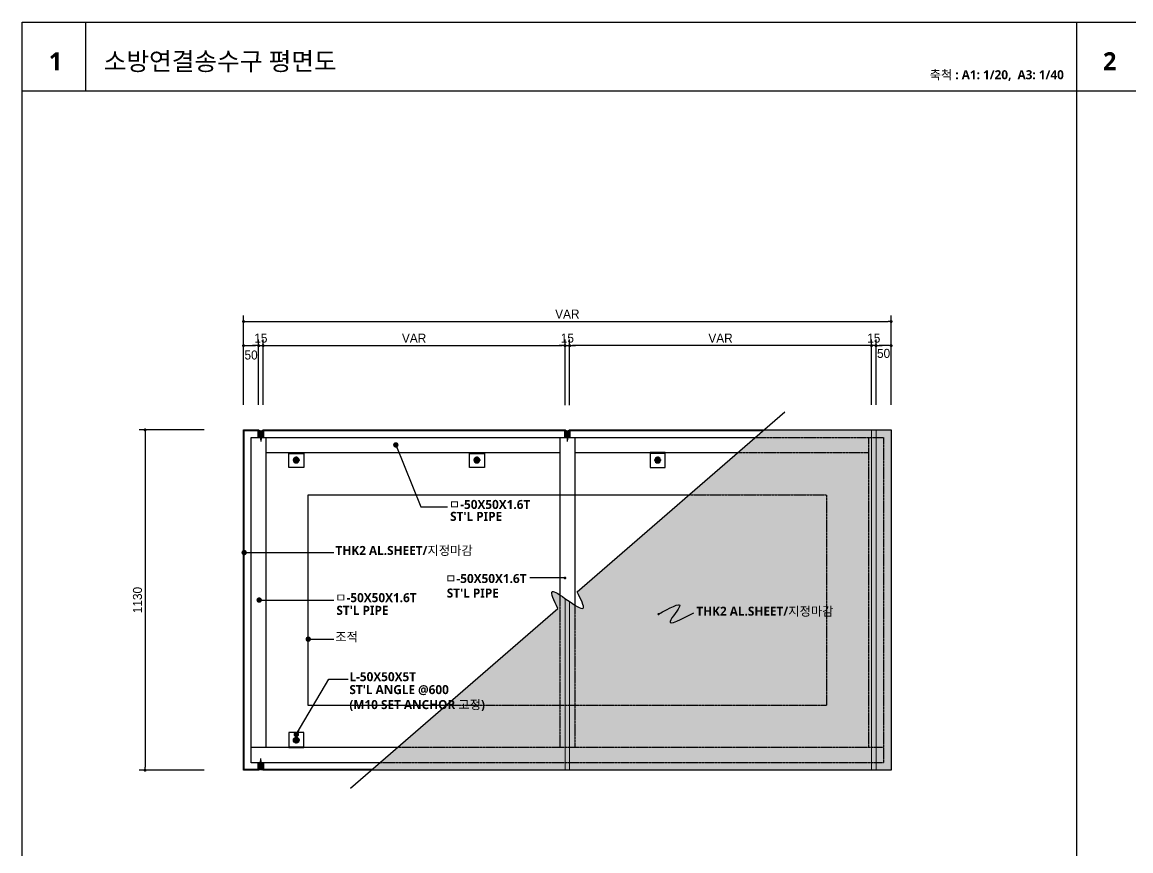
# Model space of a CAD drawing. Header units: millimetres. Extents: x 200 to 163856, y 0 to 163394.
# Drawn here: x 59000 to 62681, y 2988 to 5740 of the extents above; entities that cross this region are included whole.
import ezdxf
from ezdxf.enums import TextEntityAlignment as Align

# ---------------------------------------------------------------- set-up
doc = ezdxf.new("R2010")
doc.units = ezdxf.units.MM
doc.header["$LTSCALE"] = 10
for name, pattern in [('CEN', [62, 60, -1, 0, -1]), ('CENTER', [65, 60, -2, 1, -2]), ('HIDDEN', [2, 1, -1])]:
    doc.linetypes.add(name, pattern=pattern)
doc.layers.get('DEFPOINTS').update_dxf_attribs({"color": 181})
for name, color, linetype in [('04.부재', 6, 'Continuous'), ('1', 3, 'Continuous'), ('A-ANNO-GRA1', 7, 'Continuous'), ('A-ANNO-TEXT1', 7, 'Continuous'), ('A-ST-AXIS-DIM', 7, 'Continuous'), ('ACCY', 6, 'Continuous'), ('CEN', 1, 'CEN'), ('DIM', 4, 'Continuous'), ('g', 3, 'Continuous'), ('MA', 6, 'Continuous'), ('SYM', 4, 'Continuous'), ('조경', 7, 'Continuous')]:
    doc.layers.add(name, color=color, linetype=linetype)
doc.layers.add('5', color=6, linetype='Continuous', lineweight=5)
doc.styles.add('2020음성 1차', font='')
doc.styles.add('HSW', font='romans.shx', dxfattribs={"bigfont": 'whgtxt.shx'})
doc.styles.add('돋움', font='')
doc.styles.get('2020음성 1차').set_extended_font_data('NanumGothic', bold=True)
doc.styles.get('돋움').set_extended_font_data('Dotum')
doc.dimstyles.new('NDIM10-1', dxfattribs={"dimscale": 10, "dimtxt": 3, "dimasz": 1, "dimexe": 2, "dimexo": 1, "dimgap": 1, "dimtad": 1, "dimdec": 0, "dimrnd": 0.25, "dimdsep": 32, "dimtxsty": '돋움', "dimblk1": 'DOT', "dimblk2": 'DOT', "dimsah": 1, "dimcen": 5, "dimclrd": 4, "dimclre": 4, "dimclrt": 3, "dimazin": 0, "dimtfac": 1, "dimtdec": 0, "dimtix": 1, "dimtmove": 2, "dimatfit": 3, "dimldrblk": 'DOT', "dimfxl": 1, "dimarcsym": 0})
doc.dimstyles.new('두성금속-6', dxfattribs={"dimscale": 6, "dimtxt": 3, "dimasz": 1.5, "dimexe": 0, "dimexo": 3, "dimgap": 0.9, "dimtad": 1, "dimdec": 0, "dimrnd": 0.25, "dimzin": 0, "dimdsep": 46, "dimlunit": 6, "dimtxsty": 'HSW', "dimblk": 'DOT', "dimcen": 3, "dimdle": 2, "dimclrt": 4, "dimadec": 0, "dimazin": 0, "dimtfac": 1, "dimtdec": 0, "dimtix": 1, "dimtmove": 2, "dimatfit": 0, "dimldrblk": 'DOT', "dimfxl": 1, "dimtolj": 1, "dimtzin": 0, "dimarcsym": 0})

# ---------------------------------------------------------------- blocks, each defined once
blk = doc.blocks.new('an1')
at = {"layer": 'CEN'}
for p, q in [((11.5, 0), (-11.5, 0)), ((0, -11.5), (0, 11.5))]:
    blk.add_line(p, q, dxfattribs=at)
at = {"layer": 'MA'}
blk.add_lwpolyline([(0, 7.5), (-6.5, 3.8), (-6.5, -3.8), (0, -7.5), (6.5, -3.8), (6.5, 3.8)], close=True, dxfattribs=at)
for radius in [9.5, 6.5, 4.5]:
    blk.add_circle((0, 0), radius, dxfattribs=at)
blk = doc.blocks.new('A$C69C1062F')
at = {"layer": 'ACCY', "color": 1}
for p, q in [((0, 4.4), (0, 5)), ((0, 5), (4.4, 5)), ((1.3, 13.5), (2, 15)), ((1.3, 13.1), (1.3, 13.5)), ((1.3, 12.4), (1.3, 12.8)), ((1.3, 11.6), (1.3, 12)), ((1.3, 10.8), (1.3, 11.3)), ((1.3, 10), (1.3, 10.5)), ((1.3, 9.3), (1.3, 9.7)), ((1.3, 8.5), (1.3, 8.9)), ((1.3, 7.7), (1.3, 8.2)), ((1.3, 6.9), (1.3, 7.4)), ((1.3, 6.2), (1.3, 6.6)), ((1.3, 5), (1.3, 5.8)), ((3.1, 13.3), (2.2, 13.3)), ((3.1, 13.5), (2.4, 15)), ((3.1, 12.7), (3.1, 13.5)), ((3.1, 12), (3.1, 12.4)), ((3.1, 11.2), (3.1, 11.7)), ((3.1, 10.4), (3.1, 10.9)), ((3.1, 9.6), (3.1, 10.1)), ((3.1, 8.9), (3.1, 9.3)), ((3.1, 8.1), (3.1, 8.6)), ((3.1, 7.3), (3.1, 7.8)), ((3.1, 6.5), (3.1, 7)), ((3.1, 5.8), (3.1, 6.2)), ((3.1, 5), (3.1, 5.4)), ((4.4, 5), (4.4, 4.4))]:
    blk.add_line(p, q, dxfattribs=at)
at = {"layer": 'ACCY', "color": 1, "linetype": 'Continuous'}
for p, q in [((1, 12.9), (3.1, 13.3)), ((1, 13), (3, 13.3)), ((1, 13), (1.3, 13.1)), ((1, 12.9), (1.3, 12.8)), ((1, 12.2), (3.5, 12.6)), ((1, 12.2), (3.4, 12.6)), ((1, 12.2), (1.3, 12.4)), ((1, 12.2), (1.3, 12)), ((1, 11.5), (3.4, 11.9)), ((1, 11.4), (3.5, 11.8)), ((1, 11.5), (1.3, 11.6)), ((1, 11.4), (1.3, 11.3)), ((1, 10.7), (3.4, 11.1)), ((1, 10.6), (3.5, 11)), ((1, 10.7), (1.3, 10.8)), ((1, 10.6), (1.3, 10.5)), ((1, 9.9), (3.4, 10.3)), ((1, 9.8), (3.5, 10.3)), ((1, 9.9), (1.3, 10)), ((1, 9.8), (1.3, 9.7)), ((1, 9.1), (3.4, 9.5)), ((1, 9.1), (3.5, 9.5)), ((1, 9.1), (1.3, 9.3)), ((1, 9.1), (1.3, 8.9)), ((1, 8.4), (3.4, 8.8)), ((1, 8.3), (3.5, 8.7)), ((1, 8.4), (1.3, 8.5)), ((1, 8.3), (1.3, 8.2)), ((1, 7.6), (3.4, 8)), ((1, 7.5), (3.5, 7.9)), ((1, 7.6), (1.3, 7.7)), ((1, 7.5), (1.3, 7.4)), ((1, 6.7), (3.5, 7.2)), ((1, 6.8), (3.4, 7.2)), ((1, 6.8), (1.3, 6.9)), ((1, 6.7), (1.3, 6.6)), ((1, 6), (3.5, 6.4)), ((1, 6), (3.4, 6.4)), ((1, 6), (1.3, 6.2)), ((1, 6), (1.3, 5.8)), ((1.3, 13.1), (2.2, 13.3)), ((1.3, 12.8), (3.1, 13.2)), ((1.3, 12.4), (3.1, 12.7)), ((1.3, 12), (3.1, 12.4)), ((1.3, 11.6), (3.1, 12)), ((1.3, 11.3), (3.1, 11.7)), ((1.3, 10.8), (3.1, 11.2)), ((1.3, 10.5), (3.1, 10.9)), ((1.3, 10), (3.1, 10.4)), ((1.3, 9.7), (3.1, 10.1)), ((1.3, 9.3), (3.1, 9.6)), ((1.3, 8.9), (3.1, 9.3)), ((1.3, 8.5), (3.1, 8.9)), ((1.3, 8.2), (3.1, 8.6)), ((1.3, 7.7), (3.1, 8.1)), ((1.3, 7.4), (3.1, 7.8)), ((1.3, 6.9), (3.1, 7.3)), ((1.3, 6.6), (3.1, 7)), ((1.3, 6.2), (3.1, 6.5)), ((1.3, 5.8), (3.1, 6.2)), ((2.2, 5.4), (3.1, 5.8)), ((2.2, 5.4), (3.4, 5.7)), ((2.2, 5.4), (3.5, 5.6)), ((2.2, 5.4), (3.1, 5.4)), ((3.4, 12.6), (3.1, 12.7)), ((3.4, 12.6), (3.1, 12.4)), ((3.4, 11.8), (3.1, 12)), ((3.4, 11.8), (3.1, 11.7)), ((3.4, 11.1), (3.1, 11.2)), ((3.4, 11), (3.1, 10.9)), ((3.4, 10.3), (3.1, 10.4)), ((3.4, 10.2), (3.1, 10.1)), ((3.4, 9.5), (3.1, 9.6)), ((3.4, 9.5), (3.1, 9.3)), ((3.4, 8.7), (3.1, 8.9)), ((3.4, 8.7), (3.1, 8.6)), ((3.4, 8), (3.1, 8.1)), ((3.4, 7.9), (3.1, 7.8)), ((3.4, 7.2), (3.1, 7.3)), ((3.4, 7.1), (3.1, 7)), ((3.4, 6.4), (3.1, 6.5)), ((3.4, 6.4), (3.1, 6.2)), ((3.4, 5.6), (3.1, 5.8)), ((3.4, 5.6), (3.1, 5.4))]:
    blk.add_line(p, q, dxfattribs=at)
at = {"layer": 'ACCY', "color": 1, "linetype": 'CENTER', "ltscale": 10}
blk.add_line((2.2, 0), (2.2, 20.8), dxfattribs=at)
at = {"layer": 'ACCY', "color": 1}
blk.add_lwpolyline([(3.8, 3.6), (3.7, 3.8), (3.5, 3.8), (3.3, 3.8), (3.2, 3.8), (3, 3.8), (2.8, 3.7), (2.7, 3.7), (2.6, 3.7), (2.6, 3.7), (2.5, 3.8), (2.5, 3.9), (2.5, 4), (2.5, 4.1), (2.5, 4.3), (2.5, 4.4), (2.5, 4.5), (2.4, 4.6), (2.4, 4.7), (2.3, 4.7), (2.2, 4.7), (2.1, 4.7), (2, 4.7), (2, 4.6), (1.9, 4.5), (1.9, 4.4), (1.9, 4.3), (1.9, 4.1), (1.9, 4), (1.9, 3.9), (1.9, 3.8), (1.8, 3.7), (1.8, 3.7), (1.7, 3.7), (1.6, 3.7), (1.4, 3.8), (1.2, 3.8), (1.1, 3.8), (0.9, 3.8), (0.7, 3.8), (0.6, 3.6)], dxfattribs=at)
for centre, radius, start, end in [((0.8, 4.4), 0.818, 180.0233, 254.4114), ((2.2, 9.3), 5.89, 254.205, 285.795), ((3.6, 4.4), 0.818, 285.5886, 359.9767)]:
    blk.add_arc(centre, radius, start, end, dxfattribs=at)
at = {"layer": 'ACCY', "color": 1, "linetype": 'Continuous'}
for centre, radius, start, end in [((1, 13), 0.0582, 139.8661, 209.9247), ((1, 12.2), 0.0582, 139.8661, 209.9247), ((1, 11.4), 0.0582, 139.8661, 209.9247), ((1, 10.6), 0.0582, 139.8661, 209.9247), ((1, 9.9), 0.0582, 139.8661, 209.9247), ((1, 9.1), 0.0582, 139.8661, 209.9247), ((1, 8.3), 0.0582, 139.8661, 209.9247), ((1, 7.5), 0.0582, 139.8661, 209.9247), ((1, 6.8), 0.0582, 139.8661, 209.9247), ((1, 6), 0.0582, 139.8661, 209.9247), ((2.2, 14.8), 0.289, 35.1627, 144.8373), ((2.2, 5.4), 0.0378, 130.7271, 249.3149), ((3.4, 12.6), 0.0582, 319.8661, 29.9247), ((3.4, 11.8), 0.0582, 319.8661, 29.9247), ((3.4, 11), 0.0582, 319.8661, 29.9247), ((3.4, 10.3), 0.0582, 319.8661, 29.9247), ((3.4, 9.5), 0.0582, 319.8661, 29.9247), ((3.4, 8.7), 0.0582, 319.8661, 29.9247), ((3.4, 7.9), 0.0582, 319.8661, 29.9247), ((3.4, 7.2), 0.0582, 319.8661, 29.9247), ((3.4, 6.4), 0.0582, 319.8661, 29.9247), ((3.4, 5.6), 0.0582, 319.8661, 29.9247)]:
    blk.add_arc(centre, radius, start, end, dxfattribs=at)
blk = doc.blocks.new('_Dot')
at = {"color": 0, "linetype": 'ByBlock', "lineweight": -2}
blk.add_line((-0.5, 0), (-1, 0), dxfattribs=at)
at = {"color": 0, "linetype": 'ByBlock', "const_width": 0.5}
blk.add_lwpolyline([(-0.25, 0, 1), (0.25, 0, 1)], format="xyb", close=True, dxfattribs=at)
blk = doc.blocks.new('*D6442')
at = {"layer": 'A-ST-AXIS-DIM', "color": 0, "lineweight": -2}
for p, q in [((59604.6, 4386), (59388, 4386)), ((59408, 4376), (59408, 3266)), ((59604.6, 3256), (59388, 3256))]:
    blk.add_line(p, q, dxfattribs=at)
at = {"layer": 'DEFPOINTS', "color": 0}
for p in [(59614.6, 4386), (59408, 3256), (59614.6, 3256)]:
    blk.add_point(p, dxfattribs=at)
at = {"layer": 'A-ST-AXIS-DIM', "color": 0, "linetype": 'ByBlock', "lineweight": -2, "xscale": 10, "yscale": 10, "zscale": 10}
for p, rotation in [((59408, 4386), 90), ((59408, 3256), 270)]:
    blk.add_blockref('_Dot', p, dxfattribs=dict(at, rotation=rotation))
at = {"layer": 'A-ST-AXIS-DIM', "color": 3, "insert": (59383, 3821), "char_height": 30, "attachment_point": 5, "rotation": 90, "style": '돋움'}
blk.add_mtext('1130', dxfattribs=at)
blk = doc.blocks.new('*D6457')
at = {"layer": 'A-ST-AXIS-DIM', "color": 0, "lineweight": -2}
for p, q in [((59735, 4468.8), (59735, 4685.8)), ((59785, 4468.8), (59785, 4685.8)), ((59745, 4665.8), (59775, 4665.8))]:
    blk.add_line(p, q, dxfattribs=at)
at = {"layer": 'DEFPOINTS', "color": 0}
for p in [(59785, 4665.8), (59735, 4458.8), (59785, 4458.8)]:
    blk.add_point(p, dxfattribs=at)
at = {"layer": 'A-ST-AXIS-DIM', "color": 0, "linetype": 'ByBlock', "lineweight": -2, "xscale": 10, "yscale": 10, "zscale": 10, "rotation": 180}
blk.add_blockref('_Dot', (59735, 4665.8), dxfattribs=at)
at = {"layer": 'A-ST-AXIS-DIM', "color": 0, "linetype": 'ByBlock', "lineweight": -2, "xscale": 10, "yscale": 10, "zscale": 10}
blk.add_blockref('_Dot', (59785, 4665.8), dxfattribs=at)
at = {"layer": 'A-ST-AXIS-DIM', "color": 3, "insert": (59760, 4634.6), "char_height": 30, "attachment_point": 5, "style": '돋움'}
blk.add_mtext('50', dxfattribs=at)
blk = doc.blocks.new('*D6458')
at = {"layer": 'A-ST-AXIS-DIM', "color": 0, "lineweight": -2}
for p, q in [((59785, 4468.8), (59785, 4685.8)), ((59800, 4468.8), (59800, 4685.8)), ((59775, 4665.8), (59765, 4665.8)), ((59785, 4665.8), (59800, 4665.8)), ((59810, 4665.8), (59820, 4665.8))]:
    blk.add_line(p, q, dxfattribs=at)
at = {"layer": 'DEFPOINTS', "color": 0}
for p in [(59800, 4665.8), (59785, 4458.8), (59800, 4458.8)]:
    blk.add_point(p, dxfattribs=at)
at = {"layer": 'A-ST-AXIS-DIM', "color": 0, "linetype": 'ByBlock', "lineweight": -2, "xscale": 10, "yscale": 10, "zscale": 10}
blk.add_blockref('_Dot', (59785, 4665.8), dxfattribs=at)
at = {"layer": 'A-ST-AXIS-DIM', "color": 0, "linetype": 'ByBlock', "lineweight": -2, "xscale": 10, "yscale": 10, "zscale": 10, "rotation": 180}
blk.add_blockref('_Dot', (59800, 4665.8), dxfattribs=at)
at = {"layer": 'A-ST-AXIS-DIM', "color": 3, "insert": (59792.5, 4690.8), "char_height": 30, "attachment_point": 5, "style": '돋움'}
blk.add_mtext('15', dxfattribs=at)
blk = doc.blocks.new('*D6459')
at = {"layer": 'A-ST-AXIS-DIM', "color": 0, "lineweight": -2}
for p, q in [((59800, 4468.8), (59800, 4685.8)), ((60802.5, 4468.5), (60802.5, 4685.8)), ((59810, 4665.8), (60792.5, 4665.8))]:
    blk.add_line(p, q, dxfattribs=at)
at = {"layer": 'DEFPOINTS', "color": 0}
for p in [(60802.5, 4665.8), (59800, 4458.8), (60802.5, 4458.5)]:
    blk.add_point(p, dxfattribs=at)
at = {"layer": 'A-ST-AXIS-DIM', "color": 0, "linetype": 'ByBlock', "lineweight": -2, "xscale": 10, "yscale": 10, "zscale": 10, "rotation": 180}
blk.add_blockref('_Dot', (59800, 4665.8), dxfattribs=at)
at = {"layer": 'A-ST-AXIS-DIM', "color": 0, "linetype": 'ByBlock', "lineweight": -2, "xscale": 10, "yscale": 10, "zscale": 10}
blk.add_blockref('_Dot', (60802.5, 4665.8), dxfattribs=at)
at = {"layer": 'A-ST-AXIS-DIM', "color": 3, "insert": (60301.2, 4690.8), "char_height": 30, "attachment_point": 5, "style": '돋움'}
blk.add_mtext('VAR', dxfattribs=at)
blk = doc.blocks.new('*D6460')
at = {"layer": 'A-ST-AXIS-DIM', "color": 0, "lineweight": -2}
for p, q in [((60802.5, 4468.5), (60802.5, 4685.8)), ((60817.5, 4468.8), (60817.5, 4685.8)), ((60792.5, 4665.8), (60782.5, 4665.8)), ((60802.5, 4665.8), (60817.5, 4665.8)), ((60827.5, 4665.8), (60837.5, 4665.8))]:
    blk.add_line(p, q, dxfattribs=at)
at = {"layer": 'DEFPOINTS', "color": 0}
for p in [(60817.5, 4665.8), (60802.5, 4458.5), (60817.5, 4458.8)]:
    blk.add_point(p, dxfattribs=at)
at = {"layer": 'A-ST-AXIS-DIM', "color": 0, "linetype": 'ByBlock', "lineweight": -2, "xscale": 10, "yscale": 10, "zscale": 10}
blk.add_blockref('_Dot', (60802.5, 4665.8), dxfattribs=at)
at = {"layer": 'A-ST-AXIS-DIM', "color": 0, "linetype": 'ByBlock', "lineweight": -2, "xscale": 10, "yscale": 10, "zscale": 10, "rotation": 180}
blk.add_blockref('_Dot', (60817.5, 4665.8), dxfattribs=at)
at = {"layer": 'A-ST-AXIS-DIM', "color": 3, "insert": (60810, 4690.8), "char_height": 30, "attachment_point": 5, "style": '돋움'}
blk.add_mtext('15', dxfattribs=at)
blk = doc.blocks.new('*D6461')
at = {"layer": 'A-ST-AXIS-DIM', "color": 0, "lineweight": -2}
for p, q in [((61835, 4468.8), (61835, 4685.8)), ((61885, 4468.8), (61885, 4685.8)), ((61875, 4665.8), (61845, 4665.8))]:
    blk.add_line(p, q, dxfattribs=at)
at = {"layer": 'DEFPOINTS', "color": 0}
for p in [(61835, 4665.8), (61835, 4458.8), (61885, 4458.8)]:
    blk.add_point(p, dxfattribs=at)
at = {"layer": 'A-ST-AXIS-DIM', "color": 0, "linetype": 'ByBlock', "lineweight": -2, "xscale": 10, "yscale": 10, "zscale": 10, "rotation": 180}
blk.add_blockref('_Dot', (61835, 4665.8), dxfattribs=at)
at = {"layer": 'A-ST-AXIS-DIM', "color": 0, "linetype": 'ByBlock', "lineweight": -2, "xscale": 10, "yscale": 10, "zscale": 10}
blk.add_blockref('_Dot', (61885, 4665.8), dxfattribs=at)
at = {"layer": 'A-ST-AXIS-DIM', "color": 3, "insert": (61860, 4639.9), "char_height": 30, "attachment_point": 5, "style": '돋움'}
blk.add_mtext('50', dxfattribs=at)
blk = doc.blocks.new('*D6462')
at = {"layer": 'A-ST-AXIS-DIM', "color": 0, "lineweight": -2}
for p, q in [((61820, 4468.8), (61820, 4685.8)), ((61835, 4468.8), (61835, 4685.8)), ((61810, 4665.8), (61800, 4665.8)), ((61835, 4665.8), (61820, 4665.8)), ((61845, 4665.8), (61855, 4665.8))]:
    blk.add_line(p, q, dxfattribs=at)
at = {"layer": 'DEFPOINTS', "color": 0}
for p in [(61820, 4665.8), (61820, 4458.8), (61835, 4458.8)]:
    blk.add_point(p, dxfattribs=at)
at = {"layer": 'A-ST-AXIS-DIM', "color": 0, "linetype": 'ByBlock', "lineweight": -2, "xscale": 10, "yscale": 10, "zscale": 10}
blk.add_blockref('_Dot', (61820, 4665.8), dxfattribs=at)
at = {"layer": 'A-ST-AXIS-DIM', "color": 0, "linetype": 'ByBlock', "lineweight": -2, "xscale": 10, "yscale": 10, "zscale": 10, "rotation": 180}
blk.add_blockref('_Dot', (61835, 4665.8), dxfattribs=at)
at = {"layer": 'A-ST-AXIS-DIM', "color": 3, "insert": (61827.5, 4690.8), "char_height": 30, "attachment_point": 5, "style": '돋움'}
blk.add_mtext('15', dxfattribs=at)
blk = doc.blocks.new('*D6463')
at = {"layer": 'A-ST-AXIS-DIM', "color": 0, "lineweight": -2}
for p, q in [((60817.5, 4468.5), (60817.5, 4685.8)), ((61820, 4468.8), (61820, 4685.8)), ((61810, 4665.8), (60827.5, 4665.8))]:
    blk.add_line(p, q, dxfattribs=at)
at = {"layer": 'DEFPOINTS', "color": 0}
for p in [(60817.5, 4665.8), (60817.5, 4458.5), (61820, 4458.8)]:
    blk.add_point(p, dxfattribs=at)
at = {"layer": 'A-ST-AXIS-DIM', "color": 0, "linetype": 'ByBlock', "lineweight": -2, "xscale": 10, "yscale": 10, "zscale": 10, "rotation": 180}
blk.add_blockref('_Dot', (60817.5, 4665.8), dxfattribs=at)
at = {"layer": 'A-ST-AXIS-DIM', "color": 0, "linetype": 'ByBlock', "lineweight": -2, "xscale": 10, "yscale": 10, "zscale": 10}
blk.add_blockref('_Dot', (61820, 4665.8), dxfattribs=at)
at = {"layer": 'A-ST-AXIS-DIM', "color": 3, "insert": (61318.7, 4690.8), "char_height": 30, "attachment_point": 5, "style": '돋움'}
blk.add_mtext('VAR', dxfattribs=at)
blk = doc.blocks.new('*D6464')
at = {"layer": 'A-ST-AXIS-DIM', "color": 0, "lineweight": -2}
for p, q in [((59735, 4468.8), (59735, 4765.8)), ((61885, 4468.8), (61885, 4765.8)), ((59745, 4745.8), (61875, 4745.8))]:
    blk.add_line(p, q, dxfattribs=at)
at = {"layer": 'DEFPOINTS', "color": 0}
for p in [(61885, 4745.8), (59735, 4458.8), (61885, 4458.8)]:
    blk.add_point(p, dxfattribs=at)
at = {"layer": 'A-ST-AXIS-DIM', "color": 0, "linetype": 'ByBlock', "lineweight": -2, "xscale": 10, "yscale": 10, "zscale": 10, "rotation": 180}
blk.add_blockref('_Dot', (59735, 4745.8), dxfattribs=at)
at = {"layer": 'A-ST-AXIS-DIM', "color": 0, "linetype": 'ByBlock', "lineweight": -2, "xscale": 10, "yscale": 10, "zscale": 10}
blk.add_blockref('_Dot', (61885, 4745.8), dxfattribs=at)
at = {"layer": 'A-ST-AXIS-DIM', "color": 3, "insert": (60810, 4770.8), "char_height": 30, "attachment_point": 5, "style": '돋움'}
blk.add_mtext('VAR', dxfattribs=at)
blk = doc.blocks.new('A$C5A103C25')
at = {"color": 0, "linetype": 'ByBlock', "const_width": 4.8}
blk.add_lwpolyline([(7.2, 38.7, 1), (2.4, 38.7, 1)], format="xyb", close=True, dxfattribs=at)
at = {"layer": 'DIM'}
blk.add_spline([(4.8, 38.7), (99, 75.3), (55.6, 6.8), (161.3, 44.6)], degree=3, dxfattribs=at)

msp = doc.modelspace()

# ---------------------------------------------------------------- hatches: boundary and pattern name
at = {"layer": '04.부재', "linetype": 'ByBlock'}
h = msp.add_hatch(dxfattribs=at)
h.set_pattern_fill('ANSI37', color=256, scale=15, angle=270, style=0)
h.set_pattern_definition([(45, (6574595.2794, -438867.3557), (1.3258252147, -1.3258252147), []), (315, (6574595.2794, -438867.3557), (-1.3258252147, -1.3258252147), [])])
edge = h.paths.add_edge_path()
edge.add_ellipse((59792.47018, 4368.90098), major_axis=(7.5, 0), ratio=0.7245515637, start_angle=0, end_angle=180)
edge.add_line((59784.97018, 4368.90098), (59784.97018, 4385.96684))
edge.add_arc((59792.47018, 4394.22834), 11.15807, 227.76604296, 312.23395704)
edge.add_line((59799.97018, 4385.96684), (59799.97018, 4370.96684))
edge.add_line((59799.97018, 4370.96684), (59799.97018, 4368.90098))
h = msp.add_hatch(dxfattribs=at)
h.set_pattern_fill('ANSI37', color=256, scale=15, angle=270, style=0)
h.set_pattern_definition([(45, (6575612.7794, -438867.3557), (1.3258252147, -1.3258252147), []), (315, (6575612.7794, -438867.3557), (-1.3258252147, -1.3258252147), [])])
edge = h.paths.add_edge_path()
edge.add_ellipse((60809.97018, 4368.90098), major_axis=(7.5, 0), ratio=0.7245515637, start_angle=0, end_angle=180)
edge.add_line((60802.47018, 4368.90098), (60802.47018, 4385.96684))
edge.add_arc((60809.97018, 4394.22834), 11.15807, 227.76604296, 312.23395704)
edge.add_line((60817.47018, 4385.96684), (60817.47018, 4370.96684))
edge.add_line((60817.47018, 4370.96684), (60817.47018, 4368.90098))
h = msp.add_hatch(dxfattribs=at)
h.set_pattern_fill('DOTS', color=256, scale=15, angle=270, style=0)
h.set_pattern_definition([(270, (6584904.3347, -479265.6098), (-0.9375, -0.46875), [0, -0.9375])])
edge = h.paths.add_edge_path()
edge.add_ellipse((59792.47018, 4368.90098), major_axis=(7.5, 0), ratio=0.7245515637, start_angle=0, end_angle=360, ccw=False)
h = msp.add_hatch(dxfattribs=at)
h.set_pattern_fill('DOTS', color=256, scale=15, angle=270, style=0)
h.set_pattern_definition([(270, (6585921.8347, -479265.6098), (-0.9375, -0.46875), [0, -0.9375])])
edge = h.paths.add_edge_path()
edge.add_ellipse((60809.97018, 4368.90098), major_axis=(7.5, 0), ratio=0.7245515637, start_angle=0, end_angle=360, ccw=False)
h = msp.add_hatch(dxfattribs=at)
h.set_pattern_fill('DOTS', color=256, scale=15, angle=270, style=0)
h.set_pattern_definition([(90, (6584904.3347, 486907.5435), (-0.9375, 0.46875), [0, -0.9375])])
edge = h.paths.add_edge_path()
edge.add_ellipse((59792.47018, 3273.0327), major_axis=(7.5, 0), ratio=0.7245515637, start_angle=0, end_angle=360)
h = msp.add_hatch(dxfattribs=at)
h.set_pattern_fill('ANSI37', color=256, scale=15, angle=270, style=0)
h.set_pattern_definition([(315, (6574595.2794, 446509.2894), (1.3258252147, 1.3258252147), []), (45, (6574595.2794, 446509.2894), (-1.3258252147, 1.3258252147), [])])
edge = h.paths.add_edge_path()
edge.add_ellipse((59792.47018, 3273.0327), major_axis=(7.5, 0), ratio=0.7245515637, start_angle=180, end_angle=360, ccw=False)
edge.add_line((59784.97018, 3273.0327), (59784.97018, 3255.96684))
edge.add_arc((59792.47018, 3247.70534), 11.15807, 47.76604296, 132.23395704, ccw=False)
edge.add_line((59799.97018, 3255.96684), (59799.97018, 3270.96684))
edge.add_line((59799.97018, 3270.96684), (59799.97018, 3273.0327))
at = {"layer": 'A-ANNO-TEXT1'}
h = msp.add_hatch(dxfattribs=at)
h.set_pattern_fill('DOTS', color=256, scale=9, style=0)
h.set_pattern_definition([(0, (-466316.928, 2357417.85), (7.14375, 14.2875), [0, -14.2875])])
edge = h.paths.add_edge_path()
edge.add_line((61884.97018, 3255.96684), (61884.97018, 4385.96684))
edge.add_line((61884.97018, 4385.96684), (61462.47748, 4385.96684))
edge.add_line((61462.47748, 4385.96684), (60842.23217, 3848.35592))
edge.add_spline(control_points=[(60842.23217, 3848.35592), (60855.43458, 3823.13714), (60880.25522, 3774.53894), (60809.90662, 3819.97516), (60742.18915, 3869.8491), (60765.87864, 3819.34324), (60778.43688, 3793.05999)], knot_values=[7.4382231737, 7.4382231737, 7.4382231737, 7.4382231737, 242.6337380246, 475.6758212712, 708.0337866655, 947.4787743714, 947.4787743714, 947.4787743714, 947.4787743714], degree=3, periodic=0)
edge.add_line((60778.43688, 3793.05999), (60158.78894, 3255.96684))
edge.add_line((60158.78894, 3255.96684), (61884.97018, 3255.96684))

# ---------------------------------------------------------------- linework, layer by layer
at = {"layer": '04.부재', "linetype": 'ByBlock'}
for centre, start, end in [((59792.47018, 4394.22834), 227.76604296, 312.23395704), ((60809.97018, 4394.22834), 227.76604296, 312.23395704), ((59792.47018, 3247.70534), 47.76604296, 132.23395704)]:
    msp.add_arc(centre, 11.15807, start, end, dxfattribs=at)
at = {"layer": '04.부재', "linetype": 'ByBlock', "extrusion": (0, 0, -1)}
for centre in [(59792.47018, 4368.90098), (60809.97018, 4368.90098)]:
    msp.add_ellipse(centre, major_axis=(7.5, 0), ratio=0.7245515637, dxfattribs=at)
at = {"layer": '04.부재', "linetype": 'ByBlock'}
msp.add_ellipse((59792.47018, 3273.0327), major_axis=(7.5, 0), ratio=0.7245515637, dxfattribs=at)
at = {"layer": '5', "linetype": 'ByBlock'}
for points in [[(61819.97018, 4385.96684), (61819.97018, 3255.96684)], [(61834.97018, 4385.96684), (61834.97018, 3255.96684)], [(60802.47018, 3826.16987), (60802.47018, 3255.96684)], [(60817.47018, 3815.83041), (60817.47018, 3255.96684)]]:
    msp.add_lwpolyline(points, dxfattribs=at)
at = {"layer": 'A-ANNO-GRA1'}
for p, q in [((59210.79052, 5740), (59210.79052, 5510.40426)), ((62500, 5740), (62500, 2853.7497)), ((66094.96514, 5510.40426), (58999.99903, 5510.40426))]:
    msp.add_line(p, q, dxfattribs=at)
at = {"layer": 'A-ANNO-TEXT1'}
for p, q in [((60842.23217, 3848.35592), (61531.69988, 4445.96684)), ((59809.97018, 3330.96684), (59809.97018, 4360.96684)), ((59809.97018, 4310.96684), (60784.97018, 4310.96684)), ((60834.97018, 4310.96684), (61375.94948, 4310.96684)), ((60089.56654, 3195.96684), (60778.43688, 3793.05999)), ((60245.31694, 3330.96684), (59759.97018, 3330.96684))]:
    msp.add_line(p, q, dxfattribs=at)
msp.add_lwpolyline([(60187.6316, 3280.96684), (59759.97018, 3280.96684), (59759.97018, 4360.96684), (61433.63481, 4360.96684)], dxfattribs=at)
msp.add_open_spline([(60778.43688, 3793.05999), (60765.87864, 3819.34324, 0), (60742.18915, 3869.8491, 0), (60809.90662, 3819.97516, 0), (60880.25522, 3774.53894, 0), (60855.43458, 3823.13714, 0), (60842.23217, 3848.35592, 0)], degree=3, knots=[7.4382231737, 7.4382231737, 7.4382231737, 7.4382231737, 246.8832108796, 479.2411762739, 712.2832595205, 947.4787743714, 947.4787743714, 947.4787743714, 947.4787743714], dxfattribs=at)
at = {"layer": 'CEN', "color": 6, "linetype": 'ByBlock'}
for p, q in [((59884.97018, 4310.96684), (59934.97018, 4310.96684)), ((59884.97018, 4307.96684), (59934.97018, 4307.96684)), ((60484.97018, 4310.96684), (60534.97018, 4310.96684)), ((60484.97018, 4307.96684), (60534.97018, 4307.96684)), ((61134.97018, 4310.96684), (61084.97018, 4310.96684)), ((61134.97018, 4307.96684), (61084.97018, 4307.96684)), ((59884.97018, 3333.96684), (59934.97018, 3333.96684)), ((59884.97018, 3330.96684), (59934.97018, 3330.96684))]:
    msp.add_line(p, q, dxfattribs=at)
for points in [[(59884.97018, 4310.96684), (59934.97018, 4310.96684), (59934.97018, 4260.96684), (59884.97018, 4260.96684)], [(60484.97018, 4310.96684), (60534.97018, 4310.96684), (60534.97018, 4260.96684), (60484.97018, 4260.96684)], [(61134.97018, 4310.96684), (61084.97018, 4310.96684), (61084.97018, 4260.96684), (61134.97018, 4260.96684)], [(59884.97018, 3330.96684), (59934.97018, 3330.96684), (59934.97018, 3380.96684), (59884.97018, 3380.96684)]]:
    msp.add_lwpolyline(points, close=True, dxfattribs=at)
msp.add_lwpolyline([(60406.83587, 3470.96684), (59949.97018, 3470.96684), (59949.97018, 4170.96684), (61214.43054, 4170.96684)], dxfattribs=at)
at = {"layer": 'DEFPOINTS'}
msp.add_lwpolyline([(59000, 5740), (66094.9654, 5740), (66094.9654, 200), (59000, 200)], close=True, dxfattribs=at)
at = {"layer": 'g'}
for points in [[(59784.97018, 3255.96684), (59734.97018, 3255.96684), (59734.97018, 4385.96684), (59784.97018, 4385.96684)], [(59791.97018, 3280.96684), (59782.97018, 3280.96684), (59782.97018, 3257.96684), (59736.97018, 3257.96684), (59736.97018, 4383.96684), (59782.97018, 4383.96684)], [(59782.97018, 4383.96684), (59782.97018, 4360.96684), (59791.97018, 4360.96684)], [(59784.97018, 4385.96684), (59784.97018, 4362.96684), (59791.97018, 4362.96684), (59791.97018, 4360.96684)], [(59799.97018, 4385.96684), (59799.97018, 4362.96684), (59792.97018, 4362.96684), (59792.97018, 4360.96684)], [(59792.97018, 4360.96684), (59801.97018, 4360.96684), (59801.97018, 4383.96684)], [(60817.47018, 4385.96684), (61884.97018, 4385.96684), (61884.97018, 3255.96684), (59799.97018, 3255.96684)], [(59799.97018, 4385.96684), (60802.47018, 4385.96684)], [(59801.97018, 4383.96684), (60800.47018, 4383.96684)], [(60800.47018, 4383.96684), (60800.47018, 4360.96684), (60809.47018, 4360.96684)], [(60802.47018, 4385.96684), (60802.47018, 4362.96684), (60809.47018, 4362.96684), (60809.47018, 4360.96684)], [(60817.47018, 4385.96684), (60817.47018, 4362.96684), (60810.47018, 4362.96684), (60810.47018, 4360.96684)], [(60810.47018, 4360.96684), (60819.47018, 4360.96684), (60819.47018, 4383.96684)], [(60819.47018, 4383.96684), (61460.17006, 4383.96684)], [(59784.97018, 3255.96684), (59784.97018, 3278.96684), (59791.97018, 3278.96684), (59791.97018, 3280.96684)], [(60161.09635, 3257.96684), (59801.97018, 3257.96684), (59801.97018, 3280.96684), (59792.97018, 3280.96684)], [(59799.97018, 3255.96684), (59799.97018, 3278.96684), (59792.97018, 3278.96684), (59792.97018, 3280.96684)]]:
    msp.add_lwpolyline(points, dxfattribs=at)
at = {"layer": 'SYM', "color": 6, "linetype": 'HIDDEN', "ltscale": 0.1}
for p, q in [((61809.97018, 4360.96684), (61809.97018, 3330.96684)), ((61375.94948, 4310.96684), (61809.97018, 4310.96684)), ((60784.97018, 3838.11616), (60784.97018, 3330.96684)), ((60834.97018, 3804.44772), (60834.97018, 3330.96684)), ((61859.97018, 3330.96684), (60245.31694, 3330.96684))]:
    msp.add_line(p, q, dxfattribs=at)
msp.add_lwpolyline([(61433.63481, 4360.96684), (61859.97018, 4360.96684), (61859.97018, 3280.96684), (60187.6316, 3280.96684)], dxfattribs=at)
at = {"layer": 'SYM', "color": 8, "linetype": 'HIDDEN', "ltscale": 0.1}
msp.add_lwpolyline([(61214.43054, 4170.96684), (61669.97018, 4170.96684), (61669.97018, 3470.96684), (60406.83587, 3470.96684)], dxfattribs=at)
at = {"layer": '조경'}
for p, q in [((60784.97018, 4360.96684), (60784.97018, 3838.11616)), ((60834.97018, 4360.96684), (60834.97018, 3804.44772))]:
    msp.add_line(p, q, dxfattribs=at)

# ---------------------------------------------------------------- block references
at = {"layer": '1', "lineweight": 0, "ltscale": 0.3, "rotation": 180}
for p in [(59794.67026, 4368.00673), (60812.17026, 4368.00673)]:
    msp.add_blockref('A$C69C1062F', p, dxfattribs=at)
at = {"layer": '1', "lineweight": 0, "ltscale": 0.3, "xscale": -1}
msp.add_blockref('A$C69C1062F', (59794.67026, 3273.92695), dxfattribs=at)
at = {"layer": '5', "xscale": -1, "rotation": 180}
for p in [(59909.97018, 4285.96684), (60509.97018, 4285.96684), (61109.97018, 4285.96684)]:
    msp.add_blockref('an1', p, dxfattribs=at)
at = {"layer": '5'}
msp.add_blockref('an1', (59909.97018, 3355.96684), dxfattribs=at)
at = {"layer": 'A-ST-AXIS-DIM', "xscale": 0.75, "yscale": 0.75, "zscale": 0.75}
msp.add_blockref('A$C5A103C25', (61109.19586, 3745.17303), dxfattribs=at)

# ---------------------------------------------------------------- texts
at = {"layer": 'A-ANNO-TEXT1', "style": '2020음성 1차'}
for s, p in [('1', (59110.79052, 5610.20212)), ('2', (62610.79088, 5610.20212))]:
    msp.add_text(s, height=60, dxfattribs=at).set_placement(p, align=Align.MIDDLE_CENTER)
msp.add_text('소방연결송수구 평면도', height=60, dxfattribs=at).set_placement((59270.79052, 5609.99998), align=Align.MIDDLE_LEFT)
at = {"layer": 'A-ANNO-TEXT1', "linetype": 'Continuous', "style": '2020음성 1차'}
msp.add_text('축척 : A1: 1/20,  A3: 1/40', height=30, dxfattribs=at).set_placement((62458.53639, 5565.45904), align=Align.MIDDLE_RIGHT)
at = {"layer": 'A-ANNO-TEXT1', "style": '2020음성 1차'}
for s, p in [('ㅁ-50X50X1.6T', (60416.74609, 4123.50726)), ("ST'L PIPE", (60420.67717, 4083.89098)), ('THK2 AL.SHEET/지정마감', (60040.38651, 3970.6704)), ('ㅁ-50X50X1.6T', (60404.21693, 3877.58801)), ('ㅁ-50X50X1.6T', (60039.35718, 3813.92682)), ("ST'L PIPE", (60409.69669, 3829.3075)), ("ST'L PIPE", (60043.28826, 3771.91409)), ('THK2 AL.SHEET/지정마감', (61238.21634, 3769.0288)), ('조적', (60039.35718, 3684.09421)), ('L-50X50X5T', (60086.58372, 3551.53005)), ("ST'L ANGLE @600", (60086.58372, 3508.64429)), ('(M10 SET ANCHOR 고정)', (60086.31137, 3458.84849))]:
    msp.add_text(s, height=30, dxfattribs=at).set_placement(p)

# ---------------------------------------------------------------- dimensions: what is measured, and where the dimension line sits
at = {"layer": 'A-ST-AXIS-DIM', "color": 0}
for base, p1, p2, picture, middle in [((61884.97018, 4745.82883), (59734.97018, 4458.79774), (61884.97018, 4458.79774), '*D6464', (60809.97018, 4770.84918)), ((60802.47018, 4665.82883), (59799.97018, 4458.79774), (60802.47018, 4458.47534), '*D6459', (60301.22018, 4690.84918))]:
    dim = msp.add_linear_dim(base=base, p1=p1, p2=p2, text='VAR', dimstyle='NDIM10-1', override={"dimclrd": 0, "dimclre": 0}, dxfattribs=at)
    dim.commit()
    dim.dimension.update_dxf_attribs({"geometry": picture, "text_midpoint": middle})
dim = msp.add_linear_dim(base=(59784.97018, 4665.82883), p1=(59734.97018, 4458.79774), p2=(59784.97018, 4458.79774), dimstyle='NDIM10-1', override={"dimclrd": 0, "dimclre": 0}, dxfattribs=at)
dim.commit()
dim.dimension.update_dxf_attribs({"geometry": '*D6457', "text_midpoint": (59759.97018, 4634.55292), "dimtype": 160})
for base, p1, p2, picture, middle in [((59799.97018, 4665.82883), (59784.97018, 4458.79774), (59799.97018, 4458.79774), '*D6458', (59792.47018, 4690.84918)), ((60817.47018, 4665.82883), (60802.47018, 4458.47534), (60817.47018, 4458.79774), '*D6460', (60809.97018, 4690.84918))]:
    dim = msp.add_linear_dim(base=base, p1=p1, p2=p2, dimstyle='NDIM10-1', override={"dimclrd": 0, "dimclre": 0}, dxfattribs=at)
    dim.commit()
    dim.dimension.update_dxf_attribs({"geometry": picture, "text_midpoint": middle})
dim = msp.add_linear_dim(base=(60817.47018, 4665.82883), p1=(61819.97018, 4458.79774), p2=(60817.47018, 4458.47534), angle=180, text='VAR', dimstyle='NDIM10-1', override={"dimlfac": 1, "dimclrd": 0, "dimclre": 0}, dxfattribs=at)
dim.commit()
dim.dimension.update_dxf_attribs({"geometry": '*D6463', "text_midpoint": (61318.72018, 4690.84918)})
for base, p1, p2, angle, picture, middle in [((61819.97018, 4665.82883), (61834.97018, 4458.79774), (61819.97018, 4458.79774), 180, '*D6462', (61827.47018, 4690.84918)), ((59408.006, 3255.96684), (59614.6437, 4385.96684), (59614.6437, 3255.96684), 90, '*D6442', (59382.98565, 3820.96684))]:
    dim = msp.add_linear_dim(base=base, p1=p1, p2=p2, angle=angle, dimstyle='NDIM10-1', override={"dimclrd": 0, "dimclre": 0}, dxfattribs=at)
    dim.commit()
    dim.dimension.update_dxf_attribs({"geometry": picture, "text_midpoint": middle})
dim = msp.add_linear_dim(base=(61834.97018, 4665.82883), p1=(61884.97018, 4458.79774), p2=(61834.97018, 4458.79774), angle=180, dimstyle='NDIM10-1', override={"dimclrd": 0, "dimclre": 0}, dxfattribs=at)
dim.commit()
dim.dimension.update_dxf_attribs({"geometry": '*D6461', "text_midpoint": (61859.97018, 4639.9245), "dimtype": 160})

# ---------------------------------------------------------------- leaders
at = {"layer": 'A-ST-AXIS-DIM'}
for points, override in [([(60240.54951, 4336.21758), (60323.12421, 4130.54728), (60412.05137, 4130.54728)], {"dimasz": 3, "dimtad": 0}), ([(59737.1181, 3978.50123), (60034.66246, 3978.50123)], {"dimasz": 3, "dimgap": 0.9, "dimtad": 0}), ([(60802.30365, 3894.43756), (60685.27794, 3894.43756)], {"dimgap": 0.9, "dimtad": 0}), ([(59786.91399, 3820.96684), (60034.66246, 3820.96684)], {"dimasz": 3, "dimtad": 0}), ([(59949.97018, 3691.13423), (60034.66246, 3691.13423)], {"dimasz": 3, "dimtad": 0}), ([(59910.21536, 3374.55771), (60018.0649, 3558.57007), (60081.88901, 3558.57007)], {"dimasz": 3, "dimtad": 0})]:
    msp.add_leader(points, dimstyle='두성금속-6', override=override, dxfattribs=at)

doc.saveas('drawing.dxf')
